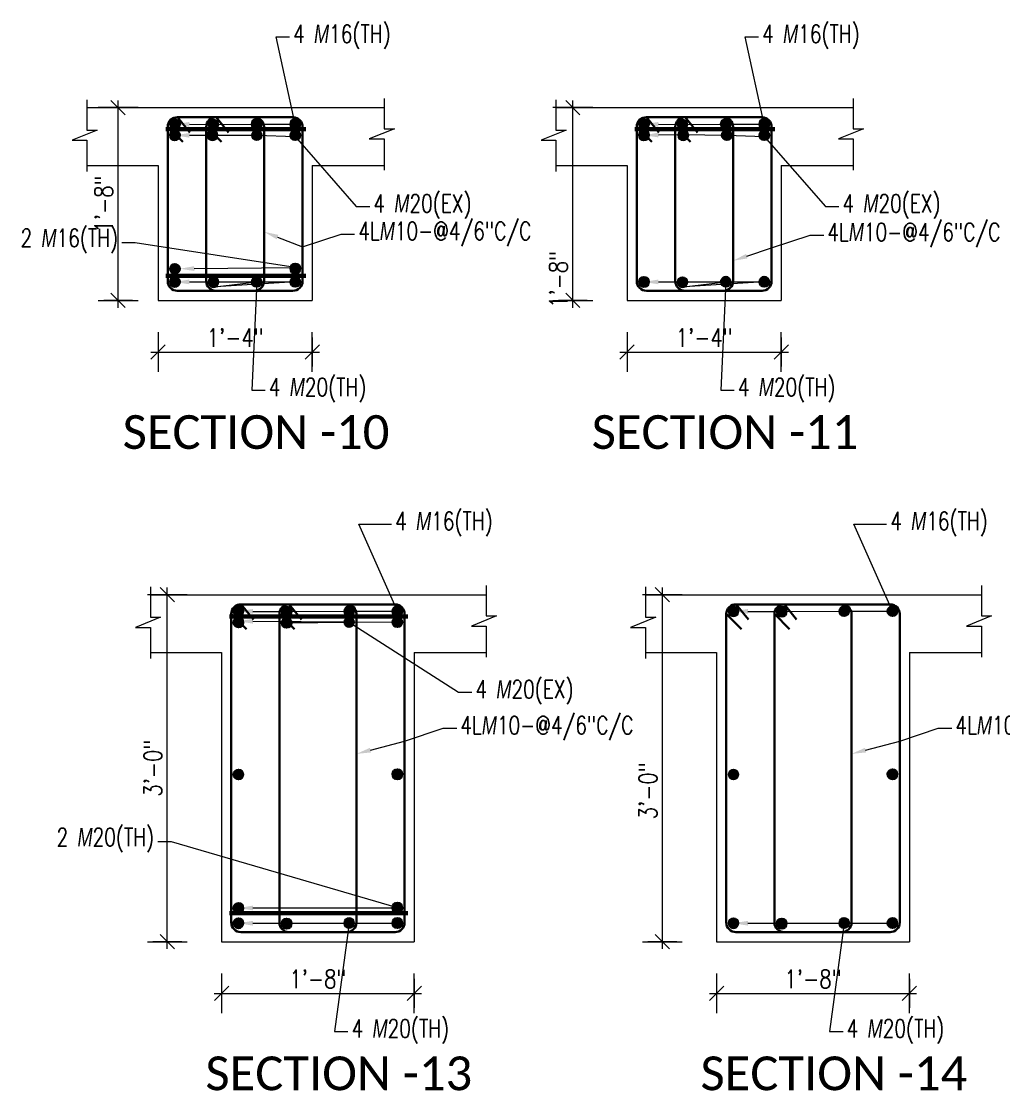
# Model space of a CAD drawing. Header units: inches. Extents: x 0 to 162649, y -36601 to -26324.
# Drawn here: x 156917.1 to 157019.1, y -36291.5 to -36180.6 of the extents above; entities that cross this region are included whole.
import ezdxf
from ezdxf import colors
from ezdxf.entities.mleader import LeaderData, LeaderLine
from ezdxf.math import Vec2, Vec3

# ---------------------------------------------------------------- set-up
doc = ezdxf.new("R2010")
doc.units = ezdxf.units.IN
doc.header["$MEASUREMENT"] = 0
for name, color, linetype, lineweight in [('Dim', 1, 'Continuous', 13), ('hatch', 252, 'Continuous', 0), ('OL_AR_Text', 140, 'Continuous', 5), ('Rein', 3, 'Continuous', 30), ('Stirrups', 191, 'Continuous', 25), ('TEXT', 7, 'Continuous', 9)]:
    doc.layers.add(name, color=color, linetype=linetype, lineweight=lineweight)
doc.styles.add('1-8 Annotative Text', font='calibri.ttf', dxfattribs={"height": 0.125})
doc.styles.add('DIM', font='simplex.shx', dxfattribs={"width": 0.75})
doc.styles.add('rmtext', font='romans.shx', dxfattribs={"width": 0.8})
doc.dimstyles.new('DIM-24', dxfattribs={"dimscale": 24, "dimtxt": 0.078125, "dimasz": 0.0625, "dimexe": 0.0625, "dimexo": 0.015625, "dimgap": 0.015625, "dimtad": 1, "dimdec": 1, "dimzin": 3, "dimdsep": 46, "dimlunit": 4, "dimtxsty": 'rmtext', "dimblk": 'OBLIQUE', "dimcen": 0.09375, "dimdle": 0.03125, "dimclrd": 1, "dimclre": 1, "dimclrt": 2, "dimadec": 0, "dimazin": 0, "dimtfac": 0.75, "dimtdec": 1, "dimtix": 1, "dimtmove": 0, "dimatfit": 3, "dimfxl": 0.0625, "dimfxlon": 1, "dimfrac": 1, "dimtolj": 1, "dimtzin": 0, "dimlwd": -1, "dimlwe": 5, "dimarcsym": 0})

# ---------------------------------------------------------------- blocks, each defined once
blk = doc.blocks.new('_Oblique')
for p, q in [((0, -1.375), (0, 1.375)), ((-0.495, -0.495), (0.495, 0.495))]:
    blk.add_line(p, q)
blk = doc.blocks.new('*D265')
at = {"layer": 'Defpoints', "color": 0, "transparency": 16777216}
for p in [(156931.33, -36209.59), (156947.33, -36209.59), (156947.33, -36214.94)]:
    blk.add_point(p, dxfattribs=at)
at = {"layer": 'Dim', "color": 1, "lineweight": 5, "transparency": 16777216}
for p, q in [((156931.33, -36213.44), (156931.33, -36216.44)), ((156947.33, -36213.44), (156947.33, -36216.44))]:
    blk.add_line(p, q, dxfattribs=at)
at = {"layer": 'Dim', "color": 1, "transparency": 16777216}
blk.add_line((156930.58, -36214.94), (156948.08, -36214.94), dxfattribs=at)
at = {"layer": 'Dim', "color": 1, "transparency": 16777216, "xscale": 1.5, "yscale": 1.5, "zscale": 1.5, "rotation": 180}
blk.add_blockref('_Oblique', (156931.33, -36214.94), dxfattribs=at)
at = {"layer": 'Dim', "color": 1, "transparency": 16777216, "xscale": 1.5, "yscale": 1.5, "zscale": 1.5}
blk.add_blockref('_Oblique', (156947.33, -36214.94), dxfattribs=at)
at = {"layer": 'Dim', "color": 2, "transparency": 16777216, "insert": (156939.33, -36213.45), "char_height": 1.875, "attachment_point": 5, "style": 'rmtext'}
blk.add_mtext('\\A1;1\'-4"', dxfattribs=at)
blk = doc.blocks.new('*D266')
at = {"layer": 'Defpoints', "color": 0, "transparency": 16777216}
for p in [(156927.19, -36189.59), (156931.33, -36189.59), (156931.33, -36209.59)]:
    blk.add_point(p, dxfattribs=at)
at = {"layer": 'Dim', "color": 1, "lineweight": 5, "transparency": 16777216}
for p, q in [((156928.69, -36189.59), (156925.69, -36189.59)), ((156928.69, -36209.59), (156925.69, -36209.59))]:
    blk.add_line(p, q, dxfattribs=at)
at = {"layer": 'Dim', "color": 1, "transparency": 16777216}
blk.add_line((156927.19, -36210.34), (156927.19, -36188.84), dxfattribs=at)
at = {"layer": 'Dim', "color": 1, "transparency": 16777216, "xscale": 1.5, "yscale": 1.5, "zscale": 1.5}
for p, rotation in [((156927.19, -36189.59), 90), ((156927.19, -36209.59), 270)]:
    blk.add_blockref('_Oblique', p, dxfattribs=dict(at, rotation=rotation))
at = {"layer": 'Dim', "color": 2, "transparency": 16777216, "insert": (156925.7, -36199.59), "char_height": 1.875, "attachment_point": 5, "rotation": 90, "style": 'rmtext'}
blk.add_mtext('\\A1;1\'-8"', dxfattribs=at)
blk = doc.blocks.new('*D267')
at = {"layer": 'Defpoints', "color": 0, "transparency": 16777216}
for p in [(156980, -36209.59), (156996, -36209.59), (156996, -36214.94)]:
    blk.add_point(p, dxfattribs=at)
at = {"layer": 'Dim', "color": 1, "lineweight": 5, "transparency": 16777216}
for p, q in [((156980, -36213.44), (156980, -36216.44)), ((156996, -36213.44), (156996, -36216.44))]:
    blk.add_line(p, q, dxfattribs=at)
at = {"layer": 'Dim', "color": 1, "transparency": 16777216}
blk.add_line((156979.25, -36214.94), (156996.75, -36214.94), dxfattribs=at)
at = {"layer": 'Dim', "color": 1, "transparency": 16777216, "xscale": 1.5, "yscale": 1.5, "zscale": 1.5, "rotation": 180}
blk.add_blockref('_Oblique', (156980, -36214.94), dxfattribs=at)
at = {"layer": 'Dim', "color": 1, "transparency": 16777216, "xscale": 1.5, "yscale": 1.5, "zscale": 1.5}
blk.add_blockref('_Oblique', (156996, -36214.94), dxfattribs=at)
at = {"layer": 'Dim', "color": 2, "transparency": 16777216, "insert": (156988, -36213.45), "char_height": 1.875, "attachment_point": 5, "style": 'rmtext'}
blk.add_mtext('\\A1;1\'-4"', dxfattribs=at)
blk = doc.blocks.new('*D268')
at = {"layer": 'Defpoints', "color": 0, "transparency": 16777216}
for p in [(156974.37, -36189.59), (156980, -36189.59), (156980, -36209.59)]:
    blk.add_point(p, dxfattribs=at)
at = {"layer": 'Dim', "color": 1, "lineweight": 5, "transparency": 16777216}
for p, q in [((156975.87, -36189.59), (156972.87, -36189.59)), ((156975.87, -36209.59), (156972.87, -36209.59))]:
    blk.add_line(p, q, dxfattribs=at)
at = {"layer": 'Dim', "color": 1, "transparency": 16777216}
blk.add_line((156974.37, -36210.34), (156974.37, -36188.84), dxfattribs=at)
at = {"layer": 'Dim', "color": 1, "transparency": 16777216, "xscale": 1.5, "yscale": 1.5, "zscale": 1.5}
for p, rotation in [((156974.37, -36189.59), 90), ((156974.37, -36209.59), 270)]:
    blk.add_blockref('_Oblique', p, dxfattribs=dict(at, rotation=rotation))
at = {"layer": 'Dim', "color": 2, "transparency": 16777216, "insert": (156972.88, -36207.41), "char_height": 1.875, "attachment_point": 5, "rotation": 90, "style": 'rmtext'}
blk.add_mtext('\\A1;1\'-8"', dxfattribs=at)
blk = doc.blocks.new('*D438')
at = {"layer": 'Defpoints', "color": 0, "transparency": 16777216}
for p in [(156989.29, -36276.11), (157009.29, -36276.11), (157009.29, -36281.46)]:
    blk.add_point(p, dxfattribs=at)
at = {"layer": 'Dim', "color": 1, "lineweight": 5, "transparency": 16777216}
for p, q in [((156989.29, -36279.96), (156989.29, -36282.96)), ((157009.29, -36279.96), (157009.29, -36282.96))]:
    blk.add_line(p, q, dxfattribs=at)
at = {"layer": 'Dim', "color": 1, "transparency": 16777216}
blk.add_line((156988.54, -36281.46), (157010.04, -36281.46), dxfattribs=at)
at = {"layer": 'Dim', "color": 1, "transparency": 16777216, "xscale": 1.5, "yscale": 1.5, "zscale": 1.5, "rotation": 180}
blk.add_blockref('_Oblique', (156989.29, -36281.46), dxfattribs=at)
at = {"layer": 'Dim', "color": 1, "transparency": 16777216, "xscale": 1.5, "yscale": 1.5, "zscale": 1.5}
blk.add_blockref('_Oblique', (157009.29, -36281.46), dxfattribs=at)
at = {"layer": 'Dim', "color": 2, "transparency": 16777216, "insert": (156999.29, -36279.97), "char_height": 1.875, "attachment_point": 5, "style": 'rmtext'}
blk.add_mtext('\\A1;1\'-8"', dxfattribs=at)
blk = doc.blocks.new('*D439')
at = {"layer": 'Defpoints', "color": 0, "transparency": 16777216}
for p in [(156983.66, -36240.11), (156989.29, -36240.11), (156989.29, -36276.11)]:
    blk.add_point(p, dxfattribs=at)
at = {"layer": 'Dim', "color": 1, "transparency": 16777216}
blk.add_line((156983.66, -36276.86), (156983.66, -36239.36), dxfattribs=at)
at = {"layer": 'Dim', "color": 1, "lineweight": 5, "transparency": 16777216}
for p, q in [((156985.16, -36240.11), (156982.16, -36240.11)), ((156985.16, -36276.11), (156982.16, -36276.11))]:
    blk.add_line(p, q, dxfattribs=at)
at = {"layer": 'Dim', "color": 1, "transparency": 16777216, "xscale": 1.5, "yscale": 1.5, "zscale": 1.5}
for p, rotation in [((156983.66, -36240.11), 90), ((156983.66, -36276.11), 270)]:
    blk.add_blockref('_Oblique', p, dxfattribs=dict(at, rotation=rotation))
at = {"layer": 'Dim', "color": 2, "transparency": 16777216, "insert": (156982.17, -36260.46), "char_height": 1.875, "attachment_point": 5, "rotation": 90, "style": 'rmtext'}
blk.add_mtext('\\A1;3\'-0"', dxfattribs=at)
blk = doc.blocks.new('*D440')
at = {"layer": 'Defpoints', "color": 0, "transparency": 16777216}
for p in [(156937.92, -36276.11), (156957.92, -36276.11), (156957.92, -36281.46)]:
    blk.add_point(p, dxfattribs=at)
at = {"layer": 'Dim', "color": 1, "lineweight": 5, "transparency": 16777216}
for p, q in [((156937.92, -36279.96), (156937.92, -36282.96)), ((156957.92, -36279.96), (156957.92, -36282.96))]:
    blk.add_line(p, q, dxfattribs=at)
at = {"layer": 'Dim', "color": 1, "transparency": 16777216}
blk.add_line((156937.17, -36281.46), (156958.67, -36281.46), dxfattribs=at)
at = {"layer": 'Dim', "color": 1, "transparency": 16777216, "xscale": 1.5, "yscale": 1.5, "zscale": 1.5, "rotation": 180}
blk.add_blockref('_Oblique', (156937.92, -36281.46), dxfattribs=at)
at = {"layer": 'Dim', "color": 1, "transparency": 16777216, "xscale": 1.5, "yscale": 1.5, "zscale": 1.5}
blk.add_blockref('_Oblique', (156957.92, -36281.46), dxfattribs=at)
at = {"layer": 'Dim', "color": 2, "transparency": 16777216, "insert": (156947.92, -36279.97), "char_height": 1.875, "attachment_point": 5, "style": 'rmtext'}
blk.add_mtext('\\A1;1\'-8"', dxfattribs=at)
blk = doc.blocks.new('*D441')
at = {"layer": 'Defpoints', "color": 0, "transparency": 16777216}
for p in [(156932.29, -36240.11), (156937.92, -36240.11), (156937.92, -36276.11)]:
    blk.add_point(p, dxfattribs=at)
at = {"layer": 'Dim', "color": 1, "transparency": 16777216}
blk.add_line((156932.29, -36276.86), (156932.29, -36239.36), dxfattribs=at)
at = {"layer": 'Dim', "color": 1, "lineweight": 5, "transparency": 16777216}
for p, q in [((156933.79, -36240.11), (156930.79, -36240.11)), ((156933.79, -36276.11), (156930.79, -36276.11))]:
    blk.add_line(p, q, dxfattribs=at)
at = {"layer": 'Dim', "color": 1, "transparency": 16777216, "xscale": 1.5, "yscale": 1.5, "zscale": 1.5}
for p, rotation in [((156932.29, -36240.11), 90), ((156932.29, -36276.11), 270)]:
    blk.add_blockref('_Oblique', p, dxfattribs=dict(at, rotation=rotation))
at = {"layer": 'Dim', "color": 2, "transparency": 16777216, "insert": (156930.8, -36258.11), "char_height": 1.875, "attachment_point": 5, "rotation": 90, "style": 'rmtext'}
blk.add_mtext('\\A1;3\'-0"', dxfattribs=at)

msp = doc.modelspace()

# ---------------------------------------------------------------- hatches: boundary and pattern name
at = {"layer": 'Rein'}
h = msp.add_hatch(color=256, dxfattribs=at)
h.dxf.hatch_style = 1
h.paths.add_polyline_path([(156933.58, -36191.31, 1), (156932.58, -36191.31, 1)])
h = msp.add_hatch(color=256, dxfattribs=at)
h.dxf.hatch_style = 1
h.paths.add_polyline_path([(156937.58, -36191.34, 1), (156936.58, -36191.34, 1)])
h = msp.add_hatch(color=256, dxfattribs=at)
h.dxf.hatch_style = 1
h.paths.add_polyline_path([(156942.07, -36191.29, 1), (156941.07, -36191.29, 1)])
h = msp.add_hatch(color=256, dxfattribs=at)
h.dxf.hatch_style = 1
h.paths.add_polyline_path([(156946.07, -36191.29, 1), (156945.07, -36191.29, 1)])
h = msp.add_hatch(color=256, dxfattribs=at)
h.dxf.hatch_style = 1
h.paths.add_polyline_path([(156982.25, -36191.31, 1), (156981.25, -36191.31, 1)])
h = msp.add_hatch(color=256, dxfattribs=at)
h.dxf.hatch_style = 1
h.paths.add_polyline_path([(156986.25, -36191.34, 1), (156985.25, -36191.34, 1)])
h = msp.add_hatch(color=256, dxfattribs=at)
h.dxf.hatch_style = 1
h.paths.add_polyline_path([(156990.74, -36191.29, 1), (156989.74, -36191.29, 1)])
h = msp.add_hatch(color=256, dxfattribs=at)
h.dxf.hatch_style = 1
h.paths.add_polyline_path([(156994.74, -36191.29, 1), (156993.74, -36191.29, 1)])
h = msp.add_hatch(color=256, dxfattribs=at)
h.dxf.hatch_style = 1
h.paths.add_polyline_path([(156933.58, -36192.46, 1), (156932.58, -36192.46, 1)])
h = msp.add_hatch(color=256, dxfattribs=at)
h.dxf.hatch_style = 1
h.paths.add_polyline_path([(156937.48, -36192.46, 1), (156936.48, -36192.46, 1)])
h = msp.add_hatch(color=256, dxfattribs=at)
h.dxf.hatch_style = 1
h.paths.add_polyline_path([(156942.08, -36192.44, 1), (156941.08, -36192.44, 1)])
h = msp.add_hatch(color=256, dxfattribs=at)
h.dxf.hatch_style = 1
h.paths.add_polyline_path([(156946.07, -36192.44, 1), (156945.07, -36192.44, 1)])
h = msp.add_hatch(color=256, dxfattribs=at)
h.dxf.hatch_style = 1
h.paths.add_polyline_path([(156982.25, -36192.46, 1), (156981.25, -36192.46, 1)])
h = msp.add_hatch(color=256, dxfattribs=at)
h.dxf.hatch_style = 1
h.paths.add_polyline_path([(156986.32, -36192.46, 1), (156985.32, -36192.46, 1)])
h = msp.add_hatch(color=256, dxfattribs=at)
h.dxf.hatch_style = 1
h.paths.add_polyline_path([(156990.84, -36192.44, 1), (156989.84, -36192.44, 1)])
h = msp.add_hatch(color=256, dxfattribs=at)
h.dxf.hatch_style = 1
h.paths.add_polyline_path([(156994.74, -36192.44, 1), (156993.74, -36192.44, 1)])
h = msp.add_hatch(color=256, dxfattribs=at)
h.dxf.hatch_style = 1
h.paths.add_polyline_path([(156933.58, -36206.31, 1), (156932.58, -36206.31, 1)])
h = msp.add_hatch(color=256, dxfattribs=at)
h.dxf.hatch_style = 1
h.paths.add_polyline_path([(156946.07, -36206.29, 1), (156945.07, -36206.29, 1)])
h = msp.add_hatch(color=256, dxfattribs=at)
h.dxf.hatch_style = 1
h.paths.add_polyline_path([(156933.58, -36207.67, 1), (156932.58, -36207.67, 1)])
h = msp.add_hatch(color=256, dxfattribs=at)
h.dxf.hatch_style = 1
h.paths.add_polyline_path([(156937.58, -36207.7, 1), (156936.58, -36207.7, 1)])
h = msp.add_hatch(color=256, dxfattribs=at)
h.dxf.hatch_style = 1
h.paths.add_polyline_path([(156942.07, -36207.65, 1), (156941.07, -36207.65, 1)])
h = msp.add_hatch(color=256, dxfattribs=at)
h.dxf.hatch_style = 1
h.paths.add_polyline_path([(156946.07, -36207.65, 1), (156945.07, -36207.65, 1)])
h = msp.add_hatch(color=256, dxfattribs=at)
h.dxf.hatch_style = 1
h.paths.add_polyline_path([(156982.25, -36207.67, 1), (156981.25, -36207.67, 1)])
h = msp.add_hatch(color=256, dxfattribs=at)
h.dxf.hatch_style = 1
h.paths.add_polyline_path([(156986.25, -36207.7, 1), (156985.25, -36207.7, 1)])
h = msp.add_hatch(color=256, dxfattribs=at)
h.dxf.hatch_style = 1
h.paths.add_polyline_path([(156990.74, -36207.65, 1), (156989.74, -36207.65, 1)])
h = msp.add_hatch(color=256, dxfattribs=at)
h.dxf.hatch_style = 1
h.paths.add_polyline_path([(156994.74, -36207.65, 1), (156993.74, -36207.65, 1)])
h = msp.add_hatch(color=256, dxfattribs=at)
h.dxf.hatch_style = 1
h.paths.add_polyline_path([(156940.17, -36241.83, 1), (156939.17, -36241.83, 1)])
h = msp.add_hatch(color=256, dxfattribs=at)
h.dxf.hatch_style = 1
h.paths.add_polyline_path([(156945.17, -36241.87, 1), (156944.17, -36241.87, 1)])
h = msp.add_hatch(color=256, dxfattribs=at)
h.dxf.hatch_style = 1
h.paths.add_polyline_path([(156951.66, -36241.81, 1), (156950.66, -36241.81, 1)])
h = msp.add_hatch(color=256, dxfattribs=at)
h.dxf.hatch_style = 1
h.paths.add_polyline_path([(156956.66, -36241.81, 1), (156955.66, -36241.81, 1)])
h = msp.add_hatch(color=256, dxfattribs=at)
h.dxf.hatch_style = 1
h.paths.add_polyline_path([(156991.54, -36241.83, 1), (156990.54, -36241.83, 1)])
h = msp.add_hatch(color=256, dxfattribs=at)
h.dxf.hatch_style = 1
h.paths.add_polyline_path([(156996.54, -36241.87, 1), (156995.54, -36241.87, 1)])
h = msp.add_hatch(color=256, dxfattribs=at)
h.dxf.hatch_style = 1
h.paths.add_polyline_path([(157003.03, -36241.81, 1), (157002.03, -36241.81, 1)])
h = msp.add_hatch(color=256, dxfattribs=at)
h.dxf.hatch_style = 1
h.paths.add_polyline_path([(157008.03, -36241.81, 1), (157007.03, -36241.81, 1)])
h = msp.add_hatch(color=256, dxfattribs=at)
h.dxf.hatch_style = 1
h.paths.add_polyline_path([(156940.17, -36242.98, 1), (156939.17, -36242.98, 1)])
h = msp.add_hatch(color=256, dxfattribs=at)
h.dxf.hatch_style = 1
h.paths.add_polyline_path([(156945.17, -36243.02, 1), (156944.17, -36243.02, 1)])
h = msp.add_hatch(color=256, dxfattribs=at)
h.dxf.hatch_style = 1
h.paths.add_polyline_path([(156951.66, -36242.96, 1), (156950.66, -36242.96, 1)])
h = msp.add_hatch(color=256, dxfattribs=at)
h.dxf.hatch_style = 1
h.paths.add_polyline_path([(156956.66, -36242.96, 1), (156955.66, -36242.96, 1)])
h = msp.add_hatch(color=256, dxfattribs=at)
h.dxf.hatch_style = 1
h.paths.add_polyline_path([(156940.17, -36258.76, 1), (156939.17, -36258.76, 1)])
h = msp.add_hatch(color=256, dxfattribs=at)
h.dxf.hatch_style = 1
h.paths.add_polyline_path([(156956.66, -36258.74, 1), (156955.66, -36258.74, 1)])
h = msp.add_hatch(color=256, dxfattribs=at)
h.dxf.hatch_style = 1
h.paths.add_polyline_path([(156991.54, -36258.76, 1), (156990.54, -36258.76, 1)])
h = msp.add_hatch(color=256, dxfattribs=at)
h.dxf.hatch_style = 1
h.paths.add_polyline_path([(157008.03, -36258.74, 1), (157007.03, -36258.74, 1)])
h = msp.add_hatch(color=256, dxfattribs=at)
h.dxf.hatch_style = 1
h.paths.add_polyline_path([(156940.17, -36272.61, 1), (156939.17, -36272.61, 1)])
h = msp.add_hatch(color=256, dxfattribs=at)
h.dxf.hatch_style = 1
h.paths.add_polyline_path([(156956.66, -36272.58, 1), (156955.66, -36272.58, 1)])
h = msp.add_hatch(color=256, dxfattribs=at)
h.dxf.hatch_style = 1
h.paths.add_polyline_path([(156940.17, -36274.19, 1), (156939.17, -36274.19, 1)])
h = msp.add_hatch(color=256, dxfattribs=at)
h.dxf.hatch_style = 1
h.paths.add_polyline_path([(156945.17, -36274.23, 1), (156944.17, -36274.23, 1)])
h = msp.add_hatch(color=256, dxfattribs=at)
h.dxf.hatch_style = 1
h.paths.add_polyline_path([(156951.66, -36274.17, 1), (156950.66, -36274.17, 1)])
h = msp.add_hatch(color=256, dxfattribs=at)
h.dxf.hatch_style = 1
h.paths.add_polyline_path([(156956.66, -36274.17, 1), (156955.66, -36274.17, 1)])
h = msp.add_hatch(color=256, dxfattribs=at)
h.dxf.hatch_style = 1
h.paths.add_polyline_path([(156991.54, -36274.19, 1), (156990.54, -36274.19, 1)])
h = msp.add_hatch(color=256, dxfattribs=at)
h.dxf.hatch_style = 1
h.paths.add_polyline_path([(156996.54, -36274.23, 1), (156995.54, -36274.23, 1)])
h = msp.add_hatch(color=256, dxfattribs=at)
h.dxf.hatch_style = 1
h.paths.add_polyline_path([(157003.03, -36274.17, 1), (157002.03, -36274.17, 1)])
h = msp.add_hatch(color=256, dxfattribs=at)
h.dxf.hatch_style = 1
h.paths.add_polyline_path([(157008.03, -36274.17, 1), (157007.03, -36274.17, 1)])

# ---------------------------------------------------------------- linework, layer by layer
at = {"layer": 'Dim', "lineweight": 60}
for p, q in [((156932.15, -36191.83), (156946.65, -36191.83)), ((156980.82, -36191.83), (156995.32, -36191.83)), ((156932.15, -36207.03), (156946.65, -36207.03)), ((156938.74, -36242.36), (156957.24, -36242.36)), ((156938.74, -36273.16), (156957.24, -36273.16))]:
    msp.add_line(p, q, dxfattribs=at)
at = {"layer": 'hatch'}
for p, q in [((156954.8, -36188.65), (156954.8, -36191.78)), ((157003.47, -36188.65), (157003.47, -36191.78)), ((156923.95, -36188.78), (156923.95, -36191.91)), ((156923.95, -36189.59), (156954.8, -36189.59)), ((156972.62, -36188.78), (156972.62, -36191.91)), ((156972.62, -36189.59), (157003.47, -36189.59)), ((156925.01, -36191.91), (156922.41, -36192.98)), ((156923.95, -36191.91), (156925.01, -36191.91)), ((156955.85, -36191.78), (156953.25, -36192.84)), ((156954.8, -36191.78), (156955.85, -36191.78)), ((156973.68, -36191.91), (156971.08, -36192.98)), ((156972.62, -36191.91), (156973.68, -36191.91)), ((157004.52, -36191.78), (157001.92, -36192.84)), ((157003.47, -36191.78), (157004.52, -36191.78)), ((156922.41, -36192.98), (156923.95, -36192.98)), ((156923.95, -36192.98), (156923.95, -36196.22)), ((156953.25, -36192.84), (156954.8, -36192.84)), ((156954.8, -36192.84), (156954.8, -36196.08)), ((156971.08, -36192.98), (156972.62, -36192.98)), ((156972.62, -36192.98), (156972.62, -36196.22)), ((157001.92, -36192.84), (157003.47, -36192.84)), ((157003.47, -36192.84), (157003.47, -36196.08)), ((156923.95, -36195.59), (156931.33, -36195.59)), ((156931.33, -36195.59), (156931.33, -36209.59)), ((156947.33, -36195.59), (156947.33, -36209.59)), ((156947.33, -36195.59), (156954.8, -36195.59)), ((156972.62, -36195.59), (156980, -36195.59)), ((156980, -36195.59), (156980, -36209.59)), ((156996, -36195.59), (156996, -36209.59)), ((156996, -36195.59), (157003.47, -36195.59)), ((156931.33, -36209.59), (156947.33, -36209.59)), ((156980, -36209.59), (156996, -36209.59)), ((156930.54, -36239.31), (156930.54, -36242.44)), ((156965.39, -36239.17), (156965.39, -36242.3)), ((156981.91, -36239.31), (156981.91, -36242.44)), ((157016.76, -36239.17), (157016.76, -36242.3)), ((156930.54, -36240.11), (156965.39, -36240.11)), ((156981.91, -36240.11), (157016.76, -36240.11)), ((156931.6, -36242.44), (156929, -36243.5)), ((156930.54, -36242.44), (156931.6, -36242.44)), ((156966.45, -36242.3), (156963.85, -36243.36)), ((156965.39, -36242.3), (156966.45, -36242.3)), ((156982.97, -36242.44), (156980.37, -36243.5)), ((156981.91, -36242.44), (156982.97, -36242.44)), ((157017.81, -36242.3), (157015.21, -36243.36)), ((157016.76, -36242.3), (157017.81, -36242.3)), ((156929, -36243.5), (156930.54, -36243.5)), ((156930.54, -36243.5), (156930.54, -36246.74)), ((156963.85, -36243.36), (156965.39, -36243.36)), ((156965.39, -36243.36), (156965.39, -36246.6)), ((156980.37, -36243.5), (156981.91, -36243.5)), ((156981.91, -36243.5), (156981.91, -36246.74)), ((157015.21, -36243.36), (157016.76, -36243.36)), ((157016.76, -36243.36), (157016.76, -36246.6)), ((156930.54, -36246.11), (156937.92, -36246.11)), ((156937.92, -36246.11), (156937.92, -36276.11)), ((156957.92, -36246.11), (156957.92, -36276.11)), ((156957.92, -36246.11), (156965.39, -36246.11)), ((156981.91, -36246.11), (156989.29, -36246.11)), ((156989.29, -36246.11), (156989.29, -36276.11)), ((157009.29, -36246.11), (157009.29, -36276.11)), ((157009.29, -36246.11), (157016.76, -36246.11)), ((156937.92, -36276.11), (156957.92, -36276.11)), ((156989.29, -36276.11), (157009.29, -36276.11))]:
    msp.add_line(p, q, dxfattribs=at)
at = {"layer": 'Rein'}
for centre in [(156933.08, -36191.31), (156937.08, -36191.34), (156941.57, -36191.29), (156945.57, -36191.29), (156981.75, -36191.31), (156985.75, -36191.34), (156990.24, -36191.29), (156994.24, -36191.29), (156933.08, -36192.46), (156936.98, -36192.46), (156941.58, -36192.44), (156945.57, -36192.44), (156981.75, -36192.46), (156985.82, -36192.46), (156990.34, -36192.44), (156994.24, -36192.44), (156933.08, -36206.31), (156945.57, -36206.29), (156933.08, -36207.67), (156937.08, -36207.7), (156941.57, -36207.65), (156945.57, -36207.65), (156981.75, -36207.67), (156985.75, -36207.7), (156990.24, -36207.65), (156994.24, -36207.65), (156939.67, -36241.83), (156944.67, -36241.87), (156951.16, -36241.81), (156956.16, -36241.81), (156991.04, -36241.83), (156996.04, -36241.87), (157002.53, -36241.81), (157007.53, -36241.81), (156939.67, -36242.98), (156944.67, -36243.02), (156951.16, -36242.96), (156956.16, -36242.96), (156939.67, -36258.76), (156956.16, -36258.74), (156991.04, -36258.76), (157007.53, -36258.74), (156939.67, -36272.61), (156956.16, -36272.58), (156939.67, -36274.19), (156944.67, -36274.23), (156951.16, -36274.17), (156956.16, -36274.17), (156991.04, -36274.19), (156996.04, -36274.23), (157002.53, -36274.17), (157007.53, -36274.17)]:
    msp.add_circle(centre, 0.5, dxfattribs=at)
at = {"layer": 'Stirrups', "lineweight": 30}
for p, q in [((156933.36, -36190.59), (156934.63, -36192.16)), ((156937.36, -36190.59), (156938.63, -36192.16)), ((156982.03, -36190.59), (156983.3, -36192.16)), ((156986.03, -36190.59), (156987.3, -36192.16)), ((156932.33, -36191.59), (156933.91, -36193.15)), ((156936.33, -36191.59), (156937.91, -36193.15)), ((156981, -36191.59), (156982.58, -36193.15)), ((156985, -36191.59), (156986.58, -36193.15)), ((156939.95, -36241.11), (156941.22, -36242.68)), ((156944.95, -36241.11), (156946.22, -36242.68)), ((156991.32, -36241.11), (156992.59, -36242.68)), ((156996.32, -36241.11), (156997.59, -36242.68)), ((156938.92, -36242.11), (156940.5, -36243.67)), ((156943.92, -36242.11), (156945.5, -36243.67)), ((156990.29, -36242.11), (156991.86, -36243.67)), ((156995.29, -36242.11), (156996.86, -36243.67))]:
    msp.add_line(p, q, dxfattribs=at)
for points in [[(156933.33, -36208.59), (156945.33, -36208.59, 0.414214), (156946.33, -36207.59), (156946.33, -36191.59, 0.404381), (156945.36, -36190.59), (156933.36, -36190.59, 0.424115), (156932.33, -36191.59), (156932.33, -36207.59, 0.414214)], [(156937.33, -36208.59), (156941.33, -36208.59, 0.414214), (156942.33, -36207.59), (156942.33, -36191.59, 0.404381), (156941.36, -36190.59), (156937.36, -36190.59, 0.424115), (156936.33, -36191.59), (156936.33, -36207.59, 0.414214)], [(156982, -36208.59), (156994, -36208.59, 0.414214), (156995, -36207.59), (156995, -36191.59, 0.404381), (156994.03, -36190.59), (156982.03, -36190.59, 0.424115), (156981, -36191.59), (156981, -36207.59, 0.414214)], [(156986, -36208.59), (156990, -36208.59, 0.414214), (156991, -36207.59), (156991, -36191.59, 0.404381), (156990.03, -36190.59), (156986.03, -36190.59, 0.424115), (156985, -36191.59), (156985, -36207.59, 0.414214)], [(156939.92, -36275.11), (156955.92, -36275.11, 0.414214), (156956.92, -36274.11), (156956.92, -36242.11, 0.404381), (156955.95, -36241.11), (156939.95, -36241.11, 0.424115), (156938.92, -36242.11), (156938.92, -36274.11, 0.414214)], [(156944.92, -36275.11), (156950.92, -36275.11, 0.414214), (156951.92, -36274.11), (156951.92, -36242.11, 0.404381), (156950.95, -36241.11), (156944.95, -36241.11, 0.424115), (156943.92, -36242.11), (156943.92, -36274.11, 0.414214)], [(156991.29, -36275.11), (157007.29, -36275.11, 0.414214), (157008.29, -36274.11), (157008.29, -36242.11, 0.404381), (157007.32, -36241.11), (156991.32, -36241.11, 0.424115), (156990.29, -36242.11), (156990.29, -36274.11, 0.414214)], [(156996.29, -36275.11), (157002.29, -36275.11, 0.414214), (157003.29, -36274.11), (157003.29, -36242.11, 0.404381), (157002.32, -36241.11), (156996.32, -36241.11, 0.424115), (156995.29, -36242.11), (156995.29, -36274.11, 0.414214)]]:
    msp.add_lwpolyline(points, format="xyb", close=True, dxfattribs=at)

# ---------------------------------------------------------------- texts
at = {"layer": 'OL_AR_Text', "char_height": 3.5, "width": 2.6734445e-317, "attachment_point": 1, "style": '1-8 Annotative Text'}
for s, insert in [('SECTION -10', (156927.66, -36221.49)), ('SECTION -11', (156976.33, -36221.49)), ('SECTION -13', (156936.25, -36288.01)), ('SECTION -14', (156987.62, -36288.01))]:
    msp.add_mtext(s, dxfattribs=dict(at, insert=insert))

# ---------------------------------------------------------------- dimensions: what is measured, and where the dimension line sits
at = {"layer": 'Dim'}
dim = msp.add_linear_dim(base=(156927.19, -36189.59), p1=(156931.33, -36209.59), p2=(156931.33, -36189.59), angle=90, dimstyle='DIM-24', dxfattribs=at)
dim.commit()
dim.dimension.update_dxf_attribs({"geometry": '*D266', "text_midpoint": (156925.7, -36199.59)})
for base, p1, p2, picture, middle in [((156974.37, -36189.59), (156980, -36209.59), (156980, -36189.59), '*D268', (156974.37, -36207.41)), ((156932.29, -36240.11), (156937.92, -36276.11), (156937.92, -36240.11), '*D441', (156932.29, -36258.11)), ((156983.66, -36240.11), (156989.29, -36276.11), (156989.29, -36240.11), '*D439', (156983.66, -36260.46))]:
    dim = msp.add_linear_dim(base=base, p1=p1, p2=p2, angle=90, dimstyle='DIM-24', dxfattribs=at)
    dim.commit()
    dim.dimension.update_dxf_attribs({"geometry": picture, "text_midpoint": middle, "dimtype": 160})
for base, p1, p2, picture, middle in [((156947.33, -36214.94), (156931.33, -36209.59), (156947.33, -36209.59), '*D265', (156939.33, -36213.45)), ((156996, -36214.94), (156980, -36209.59), (156996, -36209.59), '*D267', (156988, -36213.45)), ((156957.92, -36281.46), (156937.92, -36276.11), (156957.92, -36276.11), '*D440', (156947.92, -36279.97)), ((157009.29, -36281.46), (156989.29, -36276.11), (157009.29, -36276.11), '*D438', (156999.29, -36279.97))]:
    dim = msp.add_linear_dim(base=base, p1=p1, p2=p2, dimstyle='DIM-24', dxfattribs=at)
    dim.commit()
    dim.dimension.update_dxf_attribs({"geometry": picture, "text_midpoint": middle})

# ---------------------------------------------------------------- leaders
at = {"layer": 'TEXT'}
ml = msp.add_multileader_mtext('Standard', dxfattribs=at)
ml.set_content('4 {\\Fgothici|c0;M}16(TH) ', color=256, style='DIM')
ml.set_leader_properties(color=1, linetype='ByLayer', lineweight=9)
ml.build(insert=Vec2(0, 0))
ml.multileader.update_dxf_attribs({"text_right_attachment_type": 2, "dogleg_length": 0.25, "arrow_head_size": 1.5, "scale": 32})
ctx = ml.context
ctx.base_point, ctx.scale, ctx.char_height, ctx.arrow_head_size, ctx.landing_gap_size, ctx.plane_origin = Vec3(156944.98, -36182.25), 32, 1.875, 1.5, 0.375, Vec3(156956.08, -36190.35)
ctx.right_attachment = 2
notes = []
notes.append((ctx, [(0, (1, 1, 0), (156943.57, -36182.25), (1, 0), 1.4, [(3, [(156933.08, -36191.31), (156937.08, -36191.34), (156941.57, -36191.29), (156945.57, -36191.29)], 0, [])])]))
ctx.mtext.insert, ctx.mtext.flow_direction = Vec3(156945.35, -36181), 5
ml = msp.add_multileader_mtext('Standard', dxfattribs=at)
ml.set_content('4 {\\Fgothici|c0;M}16(TH) ', color=256, style='DIM')
ml.set_leader_properties(color=1, linetype='ByLayer', lineweight=9)
ml.build(insert=Vec2(0, 0))
ml.multileader.update_dxf_attribs({"text_right_attachment_type": 2, "dogleg_length": 0.25, "arrow_head_size": 1.5, "scale": 32})
ctx = ml.context
ctx.base_point, ctx.scale, ctx.char_height, ctx.arrow_head_size, ctx.landing_gap_size, ctx.plane_origin = Vec3(156993.65, -36182.25), 32, 1.875, 1.5, 0.375, Vec3(157004.75, -36190.35)
ctx.right_attachment = 2
notes.append((ctx, [(0, (1, 1, 0), (156992.24, -36182.25), (1, 0), 1.4, [(3, [(156981.75, -36191.31), (156985.75, -36191.34), (156990.24, -36191.29), (156994.24, -36191.29)], 0, [])])]))
ctx.mtext.insert, ctx.mtext.flow_direction = Vec3(156994.02, -36181), 5
ml = msp.add_multileader_mtext('Standard', dxfattribs=at)
ml.set_content('4 {\\Fgothici|c0;M}20(EX) ', color=256, style='DIM')
ml.set_leader_properties(color=1, linetype='ByLayer', lineweight=9)
ml.build(insert=Vec2(0, 0))
ml.multileader.update_dxf_attribs({"text_right_attachment_type": 2, "dogleg_length": 0.25, "arrow_head_size": 1.5, "scale": 32})
ctx = ml.context
ctx.base_point, ctx.scale, ctx.char_height, ctx.arrow_head_size, ctx.landing_gap_size, ctx.plane_origin = Vec3(156953.3, -36199.84), 32, 1.875, 1.5, 0.375, Vec3(156954.12, -36197.79)
ctx.right_attachment = 2
notes.append((ctx, [(0, (1, 1, 0), (156951.9, -36199.84), (1, 0), 1.4, [(3, [(156933.08, -36192.46), (156936.98, -36192.46), (156941.58, -36192.44), (156945.57, -36192.57)], 0, [])])]))
ctx.mtext.insert, ctx.mtext.flow_direction = Vec3(156953.68, -36198.59), 5
ml = msp.add_multileader_mtext('Standard', dxfattribs=at)
ml.set_content('4 {\\Fgothici|c0;M}20(EX) ', color=256, style='DIM')
ml.set_leader_properties(color=1, linetype='ByLayer', lineweight=9)
ml.build(insert=Vec2(0, 0))
ml.multileader.update_dxf_attribs({"text_right_attachment_type": 2, "dogleg_length": 0.25, "arrow_head_size": 1.5, "scale": 32})
ctx = ml.context
ctx.base_point, ctx.scale, ctx.char_height, ctx.arrow_head_size, ctx.landing_gap_size, ctx.plane_origin = Vec3(157001.97, -36199.84), 32, 1.875, 1.5, 0.375, Vec3(157002.79, -36197.79)
ctx.right_attachment = 2
notes.append((ctx, [(0, (1, 1, 0), (157000.57, -36199.84), (1, 0), 1.4, [(3, [(156981.75, -36192.46), (156985.79, -36192.37), (156990.34, -36192.44), (156994.24, -36192.57)], 0, [])])]))
ctx.mtext.insert, ctx.mtext.flow_direction = Vec3(157002.35, -36198.59), 5
ml = msp.add_multileader_mtext('Standard', dxfattribs=at)
ml.set_content('2 {\\Fgothici|c0;M}16(TH) ', color=256, style='DIM')
ml.set_leader_properties(color=1, linetype='ByLayer', lineweight=9)
ml.build(insert=Vec2(0, 0))
ml.multileader.update_dxf_attribs({"text_right_attachment_type": 2, "dogleg_length": 0.25, "arrow_head_size": 1.5, "scale": 32})
ctx = ml.context
ctx.base_point, ctx.scale, ctx.char_height, ctx.arrow_head_size, ctx.landing_gap_size, ctx.plane_origin = Vec3(156915.97, -36203.42), 32, 1.875, 1.5, 0.375, Vec3(156956.08, -36205.22)
ctx.right_attachment, ctx.text_align_type = 2, 2
notes.append((ctx, [(1, (1, 1, 0), (156928.97, -36203.6), (-1, 0), 1.4, [(2, [(156933.58, -36206.3), (156945.57, -36206.16)], 0, [])])]))
ctx.mtext.insert, ctx.mtext.alignment, ctx.mtext.flow_direction = Vec3(156927.19, -36202.17), 3, 5
ml = msp.add_multileader_mtext('Standard', dxfattribs=at)
ml.set_content('4L{\\Fgothici|c0;M}10-@4/6"C/C ', color=256, style='DIM')
ml.set_leader_properties(color=1, linetype='ByLayer', lineweight=9)
ml.build(insert=Vec2(0, 0))
ml.multileader.update_dxf_attribs({"text_right_attachment_type": 2, "dogleg_length": 0.25, "arrow_head_size": 1.5, "scale": 32})
ctx = ml.context
ctx.base_point, ctx.scale, ctx.char_height, ctx.arrow_head_size, ctx.landing_gap_size, ctx.plane_origin = Vec3(156951.73, -36202.7), 32, 1.875, 1.5, 0.375, Vec3(156962.27, -36212.45)
ctx.right_attachment = 2
notes.append((ctx, [(0, (1, 1, 0), (156950.33, -36202.7), (1, 0), 1.4, [(1, [(156942.33, -36202.47), (156946.33, -36204.03)], 0, [])])]))
ctx.mtext.insert, ctx.mtext.flow_direction = Vec3(156952.11, -36201.45), 5
ml = msp.add_multileader_mtext('Standard', dxfattribs=at)
ml.set_content('4L{\\Fgothici|c0;M}10-@4/6"C/C ', color=256, style='DIM')
ml.set_leader_properties(color=1, linetype='ByLayer', lineweight=9)
ml.build(insert=Vec2(0, 0))
ml.multileader.update_dxf_attribs({"text_right_attachment_type": 2, "dogleg_length": 0.25, "arrow_head_size": 1.5, "scale": 32})
ctx = ml.context
ctx.base_point, ctx.scale, ctx.char_height, ctx.arrow_head_size, ctx.landing_gap_size, ctx.plane_origin = Vec3(157000.4, -36202.81), 32, 1.875, 1.5, 0.375, Vec3(157010.94, -36212.56)
ctx.right_attachment = 2
notes.append((ctx, [(0, (1, 1, 0), (156999, -36202.81), (1, 0), 1.4, [(1, [(156991, -36205.47), (156995, -36204.14)], 0, [])])]))
ctx.mtext.insert, ctx.mtext.flow_direction = Vec3(157000.78, -36201.56), 5
ml = msp.add_multileader_mtext('Standard', dxfattribs=at)
ml.set_content('4 {\\Fgothici|c0;M}20(TH) ', color=256, style='DIM')
ml.set_leader_properties(color=1, linetype='ByLayer', lineweight=9)
ml.build(insert=Vec2(0, 0))
ml.multileader.update_dxf_attribs({"text_right_attachment_type": 2, "dogleg_length": 0.25, "arrow_head_size": 1.5, "scale": 32})
ctx = ml.context
ctx.base_point, ctx.scale, ctx.char_height, ctx.arrow_head_size, ctx.landing_gap_size, ctx.plane_origin = Vec3(156942.45, -36218.89), 32, 1.875, 1.5, 0.375, Vec3(156954.12, -36216.85)
ctx.right_attachment = 2
notes.append((ctx, [(0, (1, 1, 0), (156941.05, -36218.89), (1, 0), 1.4, [(2, [(156933.08, -36207.67), (156945.57, -36207.65), (156937.25, -36208.17), (156941.57, -36207.65)], 0, [])])]))
ctx.mtext.insert, ctx.mtext.flow_direction = Vec3(156942.83, -36217.64), 5
ml = msp.add_multileader_mtext('Standard', dxfattribs=at)
ml.set_content('4 {\\Fgothici|c0;M}20(TH) ', color=256, style='DIM')
ml.set_leader_properties(color=1, linetype='ByLayer', lineweight=9)
ml.build(insert=Vec2(0, 0))
ml.multileader.update_dxf_attribs({"text_right_attachment_type": 2, "dogleg_length": 0.25, "arrow_head_size": 1.5, "scale": 32})
ctx = ml.context
ctx.base_point, ctx.scale, ctx.char_height, ctx.arrow_head_size, ctx.landing_gap_size, ctx.plane_origin = Vec3(156991.12, -36218.89), 32, 1.875, 1.5, 0.375, Vec3(157002.79, -36216.85)
ctx.right_attachment = 2
notes.append((ctx, [(0, (1, 1, 0), (156989.72, -36218.89), (1, 0), 1.4, [(2, [(156981.75, -36207.67), (156994.24, -36207.65), (156985.92, -36208.17), (156990.24, -36207.65)], 0, [])])]))
ctx.mtext.insert, ctx.mtext.flow_direction = Vec3(156991.5, -36217.64), 5
ml = msp.add_multileader_mtext('Standard', dxfattribs=at)
ml.set_content('4 {\\Fgothici|c0;M}16(TH) ', color=256, style='DIM')
ml.set_leader_properties(color=1, linetype='ByLayer', lineweight=9)
ml.build(insert=Vec2(0, 0))
ml.multileader.update_dxf_attribs({"text_right_attachment_type": 2, "dogleg_length": 0.25, "arrow_head_size": 1.5, "scale": 32})
ctx = ml.context
ctx.base_point, ctx.scale, ctx.char_height, ctx.arrow_head_size, ctx.landing_gap_size, ctx.plane_origin = Vec3(156955.57, -36232.78), 32, 1.875, 1.5, 0.375, Vec3(156964.67, -36240.87)
ctx.right_attachment = 2
notes.append((ctx, [(0, (1, 1, 0), (156952.16, -36232.78), (1, 0), 3.4, [(3, [(156939.67, -36241.83), (156944.67, -36241.87), (156951.16, -36241.81), (156956.16, -36241.81)], 0, [])])]))
ctx.mtext.insert, ctx.mtext.flow_direction = Vec3(156955.94, -36231.53), 5
ml = msp.add_multileader_mtext('Standard', dxfattribs=at)
ml.set_content('4 {\\Fgothici|c0;M}16(TH) ', color=256, style='DIM')
ml.set_leader_properties(color=1, linetype='ByLayer', lineweight=9)
ml.build(insert=Vec2(0, 0))
ml.multileader.update_dxf_attribs({"text_right_attachment_type": 2, "dogleg_length": 0.25, "arrow_head_size": 1.5, "scale": 32})
ctx = ml.context
ctx.base_point, ctx.scale, ctx.char_height, ctx.arrow_head_size, ctx.landing_gap_size, ctx.plane_origin = Vec3(157006.93, -36232.78), 32, 1.875, 1.5, 0.375, Vec3(157016.04, -36240.87)
ctx.right_attachment = 2
notes.append((ctx, [(0, (1, 1, 0), (157003.53, -36232.78), (1, 0), 3.4, [(3, [(156991.04, -36241.83), (156996.04, -36241.87), (157002.53, -36241.81), (157007.53, -36241.81)], 0, [])])]))
ctx.mtext.insert, ctx.mtext.flow_direction = Vec3(157007.31, -36231.53), 5
ml = msp.add_multileader_mtext('Standard', dxfattribs=at)
ml.set_content('4 {\\Fgothici|c0;M}20(EX) ', color=256, style='DIM')
ml.set_leader_properties(color=1, linetype='ByLayer', lineweight=9)
ml.build(insert=Vec2(0, 0))
ml.multileader.update_dxf_attribs({"text_right_attachment_type": 2, "dogleg_length": 0.25, "arrow_head_size": 1.5, "scale": 32})
ctx = ml.context
ctx.base_point, ctx.scale, ctx.char_height, ctx.arrow_head_size, ctx.landing_gap_size, ctx.plane_origin = Vec3(156963.89, -36250.23), 32, 1.875, 1.5, 0.375, Vec3(156962.71, -36248.19)
ctx.right_attachment = 2
notes.append((ctx, [(0, (1, 1, 0), (156962.49, -36250.23), (1, 0), 1.4, [(2, [(156939.67, -36242.86), (156956.16, -36242.96), (156944.67, -36243.02), (156951.16, -36242.96)], 0, [])])]))
ctx.mtext.insert, ctx.mtext.flow_direction = Vec3(156964.27, -36248.98), 5
ml = msp.add_multileader_mtext('Standard', dxfattribs=at)
ml.set_content('4L{\\Fgothici|c0;M}10-@4/6"C/C ', color=256, style='DIM')
ml.set_leader_properties(color=1, linetype='ByLayer', lineweight=9)
ml.build(insert=Vec2(0, 0))
ml.multileader.update_dxf_attribs({"text_right_attachment_type": 2, "dogleg_length": 0.25, "arrow_head_size": 1.5, "scale": 32})
ctx = ml.context
ctx.base_point, ctx.scale, ctx.char_height, ctx.arrow_head_size, ctx.landing_gap_size, ctx.plane_origin = Vec3(156962.33, -36253.96), 32, 1.875, 1.5, 0.375, Vec3(156970.86, -36263.71)
ctx.right_attachment = 2
notes.append((ctx, [(0, (1, 1, 0), (156960.92, -36253.96), (1, 0), 1.4, [(1, [(156951.92, -36256.62), (156956.92, -36255.29)], 0, [])])]))
ctx.mtext.insert, ctx.mtext.flow_direction = Vec3(156962.7, -36252.71), 5
ml = msp.add_multileader_mtext('Standard', dxfattribs=at)
ml.set_content('4L{\\Fgothici|c0;M}10-@4/6"C/C ', color=256, style='DIM')
ml.set_leader_properties(color=1, linetype='ByLayer', lineweight=9)
ml.build(insert=Vec2(0, 0))
ml.multileader.update_dxf_attribs({"text_right_attachment_type": 2, "dogleg_length": 0.25, "arrow_head_size": 1.5, "scale": 32})
ctx = ml.context
ctx.base_point, ctx.scale, ctx.char_height, ctx.arrow_head_size, ctx.landing_gap_size, ctx.plane_origin = Vec3(157013.69, -36253.96), 32, 1.875, 1.5, 0.375, Vec3(157022.23, -36263.71)
ctx.right_attachment = 2
notes.append((ctx, [(0, (1, 1, 0), (157012.29, -36253.96), (1, 0), 1.4, [(1, [(157003.29, -36256.62), (157008.29, -36255.29)], 0, [])])]))
ctx.mtext.insert, ctx.mtext.flow_direction = Vec3(157014.07, -36252.71), 5
ml = msp.add_multileader_mtext('Standard', dxfattribs=at)
ml.set_content('2 {\\Fgothici|c0;M}20(TH) ', color=256, style='DIM')
ml.set_leader_properties(color=1, linetype='ByLayer', lineweight=9)
ml.build(insert=Vec2(0, 0))
ml.multileader.update_dxf_attribs({"text_right_attachment_type": 2, "dogleg_length": 0.25, "arrow_head_size": 1.5, "scale": 32})
ctx = ml.context
ctx.base_point, ctx.scale, ctx.char_height, ctx.arrow_head_size, ctx.landing_gap_size, ctx.plane_origin = Vec3(156919.44, -36265.57), 32, 1.875, 1.5, 0.375, Vec3(156970.67, -36271.64)
ctx.right_attachment, ctx.text_align_type = 2, 2
notes.append((ctx, [(1, (1, 1, 0), (156932.71, -36265.74), (-1, 0), 1.4, [(2, [(156939.67, -36272.61), (156956.16, -36272.58)], 0, [])])]))
ctx.mtext.insert, ctx.mtext.alignment, ctx.mtext.flow_direction = Vec3(156930.93, -36264.32), 3, 5
ml = msp.add_multileader_mtext('Standard', dxfattribs=at)
ml.set_content('4 {\\Fgothici|c0;M}20(TH) ', color=256, style='DIM')
ml.set_leader_properties(color=1, linetype='ByLayer', lineweight=9)
ml.build(insert=Vec2(0, 0))
ml.multileader.update_dxf_attribs({"text_right_attachment_type": 2, "dogleg_length": 0.25, "arrow_head_size": 1.5, "scale": 32})
ctx = ml.context
ctx.base_point, ctx.scale, ctx.char_height, ctx.arrow_head_size, ctx.landing_gap_size, ctx.plane_origin = Vec3(156951.05, -36285.42), 32, 1.875, 1.5, 0.375, Vec3(156962.71, -36267.37)
ctx.right_attachment = 2
notes.append((ctx, [(0, (1, 1, 0), (156949.64, -36285.42), (1, 0), 1.4, [(2, [(156939.67, -36274.19), (156956.16, -36274.17), (156945.17, -36274.23), (156951.16, -36274.17)], 0, [])])]))
ctx.mtext.insert, ctx.mtext.flow_direction = Vec3(156951.42, -36284.17), 5
ml = msp.add_multileader_mtext('Standard', dxfattribs=at)
ml.set_content('4 {\\Fgothici|c0;M}20(TH) ', color=256, style='DIM')
ml.set_leader_properties(color=1, linetype='ByLayer', lineweight=9)
ml.build(insert=Vec2(0, 0))
ml.multileader.update_dxf_attribs({"text_right_attachment_type": 2, "dogleg_length": 0.25, "arrow_head_size": 1.5, "scale": 32})
ctx = ml.context
ctx.base_point, ctx.scale, ctx.char_height, ctx.arrow_head_size, ctx.landing_gap_size, ctx.plane_origin = Vec3(157002.41, -36285.42), 32, 1.875, 1.5, 0.375, Vec3(157014.07, -36267.37)
ctx.right_attachment = 2
notes.append((ctx, [(0, (1, 1, 0), (157001.01, -36285.42), (1, 0), 1.4, [(2, [(156991.04, -36274.19), (157007.53, -36274.17), (156996.54, -36274.23), (157002.53, -36274.17)], 0, [])])]))
ctx.mtext.insert, ctx.mtext.flow_direction = Vec3(157002.79, -36284.17), 5
for ctx, leaders in notes:
    for number, flags, end, landing, length, lines in leaders:
        leader = LeaderData()
        leader.index, (leader.has_last_leader_line, leader.has_dogleg_vector, leader.attachment_direction) = number, flags
        leader.last_leader_point, leader.dogleg_vector, leader.dogleg_length = Vec3(end), Vec3(landing), length
        for number, points, colour, breaks in lines:
            line = LeaderLine()
            line.index, line.vertices, line.color, line.breaks = number, Vec3.list(points), colors.encode_raw_color(colour), breaks
            leader.lines.append(line)
        ctx.leaders.append(leader)

doc.saveas('drawing.dxf')
